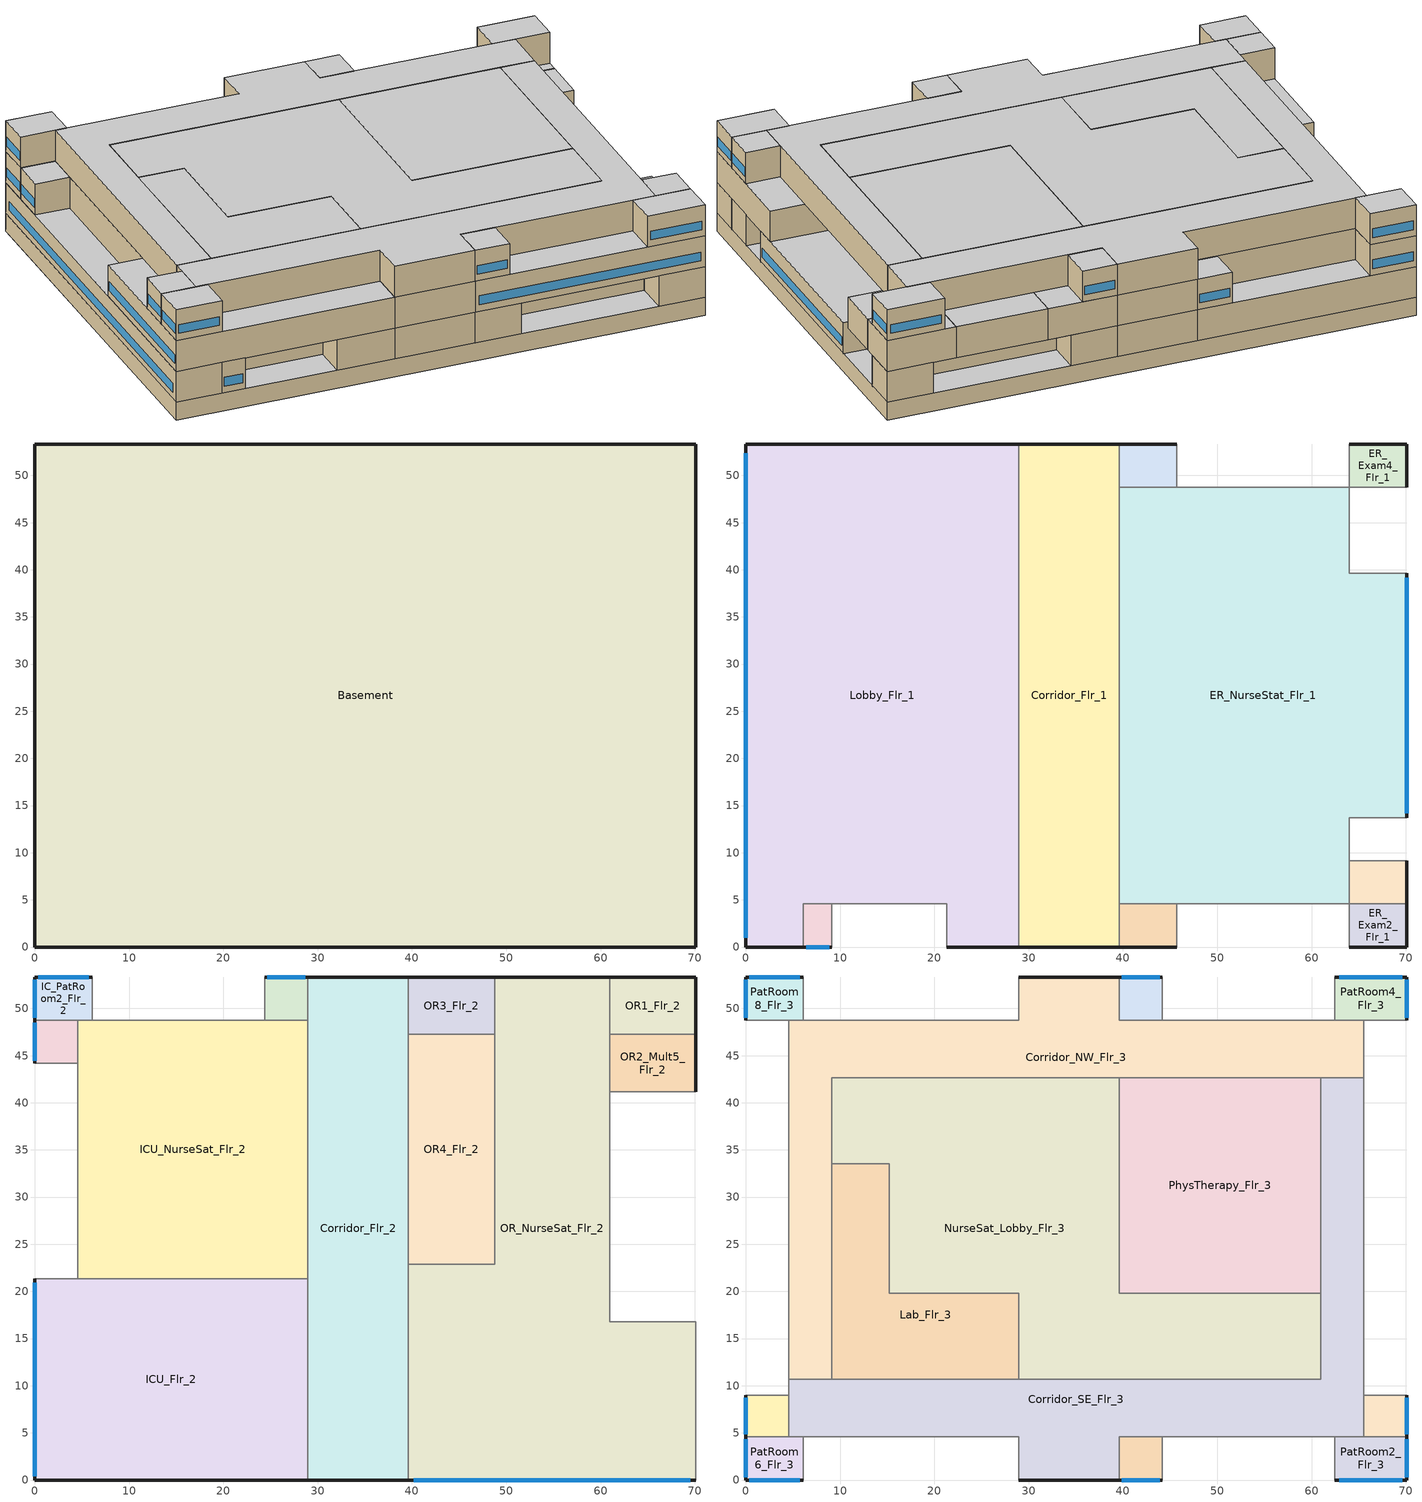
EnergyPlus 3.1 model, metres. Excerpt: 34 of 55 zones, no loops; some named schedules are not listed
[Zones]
Basement
 floor ground (ext-slab): 70.1,53.34 70.1,0 0,0 0,53.34 z-2.44
 wall ground (ext-slab): 70.1,53.34 0,53.34 0,0 70.1,0 70.1,53.34 z-2.44:0
 ceiling adiabatic (INT-FLOOR-UNDERSIDE): 0,0 70.1,0 70.1,53.34 0,53.34 z0
ER_Exam1_Mult4_Flr_1
 floor adiabatic (INT-FLOOR-TOPSIDE): 45.72,4.57 45.72,0 39.62,0 39.62,4.57 z0
 wall outside (ext-walls): 39.62,0 45.72,0 z0:4.27
 wall adiabatic (int-walls): 45.72,0 45.72,4.57 39.62,4.57 39.62,0 z0:4.27
 ceiling adiabatic (INT-FLOOR-UNDERSIDE): 39.62,4.57 39.62,0 45.72,0 45.72,4.57 z4.27
ER_Exam2_Flr_1
 floor adiabatic (INT-FLOOR-TOPSIDE): 70.1,4.57 70.1,0 64.01,0 64.01,4.57 z0
 wall outside (ext-walls): 64.01,0 70.1,0 70.1,4.57 z0:4.27
 wall adiabatic (int-walls): 70.1,4.57 64.01,4.57 64.01,0 z0:4.27
 ceiling adiabatic (INT-FLOOR-UNDERSIDE): 64.01,4.57 64.01,0 70.1,0 70.1,4.57 z4.27
ER_Exam3_Mult4_Flr_1
 floor adiabatic (INT-FLOOR-TOPSIDE): 70.1,9.14 70.1,4.57 64.01,4.57 64.01,9.14 z0
 wall outside (ext-walls): 70.1,4.57 70.1,9.14 z0:4.27
 wall adiabatic (int-walls): 70.1,9.14 64.01,9.14 64.01,4.57 70.1,4.57 z0:4.27
 ceiling adiabatic (INT-FLOOR-UNDERSIDE): 64.01,9.14 64.01,4.57 70.1,4.57 70.1,9.14 z4.27
ER_Exam4_Flr_1
 floor adiabatic (INT-FLOOR-TOPSIDE): 70.1,53.34 70.1,48.77 64.01,48.77 64.01,53.34 z0
 wall outside (ext-walls): 70.1,48.77 70.1,53.34 64.01,53.34 z0:4.27
 wall adiabatic (int-walls): 64.01,53.34 64.01,48.77 70.1,48.77 z0:4.27
 ceiling adiabatic (INT-FLOOR-UNDERSIDE): 64.01,53.34 64.01,48.77 70.1,48.77 70.1,53.34 z4.27
ER_Exam5_Mult4_Flr_1
 floor adiabatic (INT-FLOOR-TOPSIDE): 45.72,53.34 45.72,48.77 39.62,48.77 39.62,53.34 z0
 wall outside (ext-walls): 45.72,53.34 39.62,53.34 z0:4.27
 wall adiabatic (int-walls): 39.62,53.34 39.62,48.77 45.72,48.77 45.72,53.34 z0:4.27
 ceiling adiabatic (INT-FLOOR-UNDERSIDE): 39.62,53.34 39.62,48.77 45.72,48.77 45.72,53.34 z4.27
Office1_Mult4_Flr_1
 floor adiabatic (INT-FLOOR-TOPSIDE): 9.14,4.57 9.14,0 6.1,0 6.1,4.57 z0
 wall outside (ext-walls): 6.1,0 9.14,0 z0:4.27
 wall adiabatic (int-walls): 9.14,0 9.14,4.57 6.1,4.57 6.1,0 z0:4.27
 window (window_south): 6.41,0 8.84,0 z0.91:2.13
 ceiling adiabatic (INT-FLOOR-UNDERSIDE): 6.1,4.57 6.1,0 9.14,0 9.14,4.57 z4.27
Lobby_Flr_1
 floor adiabatic (INT-FLOOR-TOPSIDE): 0,0 0,53.34 28.96,53.34 28.96,0 21.34,0 21.34,4.57 6.1,4.57 6.1,0 z0
 wall outside (ext-walls): 28.96,53.34 0,53.34 0,0 6.1,0 / 21.34,0 28.96,0 z0:4.27
 wall adiabatic (int-walls): 6.1,0 6.1,4.57 21.34,4.57 21.34,0 z0:4.27
 wall to Corridor_Flr_1 (AIR-WALL): 28.96,15.24 28.96,53.34 z0:4.27
 wall to Corridor_Flr_1 (int-walls): 28.96,0 28.96,15.24 z0:4.27
 window (window_west): 0,52.34 0,1 z0.91:2.13
 ceiling adiabatic (INT-FLOOR-UNDERSIDE): 0,0 6.1,0 6.1,4.57 21.34,4.57 21.34,0 28.96,0 28.96,53.34 0,53.34 z4.27
Corridor_Flr_1
 floor adiabatic (INT-FLOOR-TOPSIDE): 39.62,53.34 39.62,0 28.96,0 28.96,53.34 z0
 wall outside (ext-walls): 39.62,53.34 28.96,53.34 / 28.96,0 39.62,0 z0:4.27
 wall adiabatic (int-walls): 39.62,0 39.62,53.34 z0:4.27
 ceiling adiabatic (INT-FLOOR-UNDERSIDE): 28.96,53.34 28.96,0 39.62,0 39.62,53.34 z4.27
ER_NurseStat_Flr_1
 floor adiabatic (INT-FLOOR-TOPSIDE): 39.62,4.57 39.62,48.77 64.01,48.77 64.01,39.62 70.1,39.62 70.1,13.72 64.01,13.72 64.01,4.57 z0
 wall outside (ext-walls): 70.1,13.72 70.1,39.62 z0:4.27
 wall adiabatic (int-walls): 70.1,39.62 64.01,39.62 64.01,48.77 39.62,48.77 39.62,4.57 64.01,4.57 64.01,13.72 70.1,13.72 z0:4.27
 window (window_east): 70.1,14.2 70.1,39.14 z0.91:2.13
 ceiling adiabatic (INT-FLOOR-UNDERSIDE): 39.62,4.57 64.01,4.57 64.01,13.72 70.1,13.72 70.1,39.62 64.01,39.62 64.01,48.77 39.62,48.77 z4.27
OR1_Flr_2
 floor adiabatic (INT-FLOOR-TOPSIDE): 70.1,53.34 70.1,47.24 60.96,47.24 60.96,53.34 z4.27
 wall outside (ext-walls): 70.1,47.24 70.1,53.34 60.96,53.34 z4.27:8.54
 wall adiabatic (int-walls): 60.96,53.34 60.96,47.24 70.1,47.24 z4.27:8.54
 ceiling adiabatic (INT-FLOOR-UNDERSIDE): 60.96,53.34 60.96,47.24 70.1,47.24 70.1,53.34 z8.54
OR2_Mult5_Flr_2
 floor adiabatic (INT-FLOOR-TOPSIDE): 70.1,47.24 70.1,41.15 60.96,41.15 60.96,47.24 z4.27
 wall outside (ext-walls): 70.1,41.15 70.1,47.24 z4.27:8.54
 wall adiabatic (int-walls): 70.1,47.24 60.96,47.24 60.96,41.15 70.1,41.15 z4.27:8.54
 ceiling adiabatic (INT-FLOOR-UNDERSIDE): 60.96,47.24 60.96,41.15 70.1,41.15 70.1,47.24 z8.54
OR3_Flr_2
 floor adiabatic (INT-FLOOR-TOPSIDE): 48.77,53.34 48.77,47.24 39.62,47.24 39.62,53.34 z4.27
 wall outside (ext-walls): 48.77,53.34 39.62,53.34 z4.27:8.54
 wall adiabatic (int-walls): 39.62,53.34 39.62,47.24 48.77,47.24 48.77,53.34 z4.27:8.54
 ceiling adiabatic (INT-FLOOR-UNDERSIDE): 39.62,53.34 39.62,47.24 48.77,47.24 48.77,53.34 z8.54
OR4_Flr_2
 floor adiabatic (INT-FLOOR-TOPSIDE): 48.77,47.24 48.77,22.86 39.62,22.86 39.62,47.24 z4.27
 wall adiabatic (int-walls): 48.77,47.24 39.62,47.24 39.62,22.86 48.77,22.86 48.77,47.24 z4.27:8.54
 ceiling adiabatic (INT-FLOOR-UNDERSIDE): 39.62,47.24 39.62,22.86 48.77,22.86 48.77,47.24 z8.54
IC_PatRoom1_Mult5_Flr_2
 floor adiabatic (INT-FLOOR-TOPSIDE): 28.96,53.34 28.96,48.77 24.38,48.77 24.38,53.34 z4.27
 wall outside (ext-walls): 28.96,53.34 24.38,53.34 z4.27:8.54
 wall adiabatic (int-walls): 24.38,53.34 24.38,48.77 28.96,48.77 28.96,53.34 z4.27:8.54
 window (window_north): 28.68,53.34 24.66,53.34 z5.18:6.4
 ceiling adiabatic (INT-FLOOR-UNDERSIDE): 24.38,53.34 24.38,48.77 28.96,48.77 28.96,53.34 z8.54
IC_PatRoom2_Flr_2
 floor adiabatic (INT-FLOOR-TOPSIDE): 6.1,53.34 6.1,48.77 0,48.77 0,53.34 z4.27
 wall outside (ext-walls): 6.1,53.34 0,53.34 0,48.77 z4.27:8.54
 wall adiabatic (int-walls): 0,48.77 6.1,48.77 6.1,53.34 z4.27:8.54
 window (window_north): 5.73,53.34 0.37,53.34 z5.18:6.4
 window (window_west): 0,53.07 0,49.04 z5.18:6.4
 ceiling adiabatic (INT-FLOOR-UNDERSIDE): 0,53.34 0,48.77 6.1,48.77 6.1,53.34 z8.54
IC_PatRoom3_Mult6_Flr_2
 floor adiabatic (INT-FLOOR-TOPSIDE): 4.57,48.77 4.57,44.2 0,44.2 0,48.77 z4.27
 wall outside (ext-walls): 0,48.77 0,44.2 z4.27:8.54
 wall adiabatic (int-walls): 0,44.2 4.57,44.2 4.57,48.77 0,48.77 z4.27:8.54
 window (window_west): 0,48.49 0,44.47 z5.18:6.4
 ceiling adiabatic (INT-FLOOR-UNDERSIDE): 0,48.77 0,44.2 4.57,44.2 4.57,48.77 z8.54
ICU_Flr_2
 floor adiabatic (INT-FLOOR-TOPSIDE): 28.96,21.34 28.96,0 0,0 0,21.34 z4.27
 wall outside (ext-walls): 0,21.34 0,0 28.96,0 z4.27:8.54
 wall adiabatic (int-walls): 28.96,0 28.96,21.34 0,21.34 z4.27:8.54
 window (window_west): 0,20.94 0,0.4 z5.18:6.4
 ceiling adiabatic (INT-FLOOR-UNDERSIDE): 0,21.34 0,0 28.96,0 28.96,21.34 z8.54
ICU_NurseSat_Flr_2
 floor adiabatic (INT-FLOOR-TOPSIDE): 4.57,21.34 4.57,48.77 28.96,48.77 28.96,21.34 z4.27
 wall adiabatic (int-walls): 28.96,48.77 4.57,48.77 4.57,21.34 28.96,21.34 28.96,48.77 z4.27:8.54
 ceiling adiabatic (INT-FLOOR-UNDERSIDE): 4.57,21.34 28.96,21.34 28.96,48.77 4.57,48.77 z8.54
Corridor_Flr_2
 floor adiabatic (INT-FLOOR-TOPSIDE): 39.62,53.34 39.62,0 28.96,0 28.96,53.34 z4.27
 wall outside (ext-walls): 39.62,53.34 28.96,53.34 / 28.96,0 39.62,0 z4.27:8.54
 wall adiabatic (int-walls): 39.62,0 39.62,53.34 / 28.96,53.34 28.96,0 z4.27:8.54
 ceiling adiabatic (INT-FLOOR-UNDERSIDE): 28.96,53.34 28.96,0 39.62,0 39.62,53.34 z8.54
OR_NurseSat_Flr_2
 floor adiabatic (INT-FLOOR-TOPSIDE): 39.62,0 39.62,22.86 48.77,22.86 48.77,53.34 60.96,53.34 60.96,16.76 70.1,16.76 70.1,0 z4.27
 wall outside (ext-walls): 60.96,53.34 48.77,53.34 / 39.62,0 70.1,0 z4.27:8.54
 wall adiabatic (int-walls): 48.77,53.34 48.77,22.86 39.62,22.86 39.62,0 / 70.1,0 70.1,16.76 60.96,16.76 60.96,53.34 z4.27:8.54
 window (window_south): 40.2,0 69.53,0 z5.18:6.4
 ceiling adiabatic (INT-FLOOR-UNDERSIDE): 39.62,0 70.1,0 70.1,16.76 60.96,16.76 60.96,53.34 48.77,53.34 48.77,22.86 39.62,22.86 z8.54
PatRoom1_Mult10_Flr_3
 floor adiabatic (INT-FLOOR-TOPSIDE): 44.2,4.57 44.2,0 39.62,0 39.62,4.57 z8.54
 wall outside (ext-walls): 39.62,0 44.2,0 z8.54:12.8
 wall adiabatic (int-walls): 44.2,0 44.2,4.57 39.62,4.57 39.62,0 z8.54:12.8
 window (window_south): 39.9,0 43.92,0 z9.45:10.67
 ceiling adiabatic (INT-FLOOR-UNDERSIDE): 39.62,4.57 39.62,0 44.2,0 44.2,4.57 z12.8
PatRoom2_Flr_3
 floor adiabatic (INT-FLOOR-TOPSIDE): 70.1,4.57 70.1,0 62.48,0 62.48,4.57 z8.54
 wall outside (ext-walls): 62.48,0 70.1,0 70.1,4.57 z8.54:12.8
 wall adiabatic (int-walls): 70.1,4.57 62.48,4.57 62.48,0 z8.54:12.8
 window (window_east): 70.1,0.27 70.1,4.3 z9.45:10.67
 window (window_south): 62.94,0 69.65,0 z9.45:10.67
 ceiling adiabatic (INT-FLOOR-UNDERSIDE): 62.48,4.57 62.48,0 70.1,0 70.1,4.57 z12.8
PatRoom3_Mult10_Flr_3
 floor adiabatic (INT-FLOOR-TOPSIDE): 70.1,8.99 70.1,4.57 65.53,4.57 65.53,8.99 z8.54
 wall outside (ext-walls): 70.1,4.57 70.1,8.99 z8.54:12.8
 wall adiabatic (int-walls): 70.1,8.99 65.53,8.99 65.53,4.57 70.1,4.57 z8.54:12.8
 window (window_east): 70.1,4.84 70.1,8.73 z9.45:10.67
 ceiling adiabatic (INT-FLOOR-UNDERSIDE): 65.53,8.99 65.53,4.57 70.1,4.57 70.1,8.99 z12.8
PatRoom4_Flr_3
 floor adiabatic (INT-FLOOR-TOPSIDE): 70.1,53.34 70.1,48.77 62.48,48.77 62.48,53.34 z8.54
 wall outside (ext-walls): 70.1,48.77 70.1,53.34 62.48,53.34 z8.54:12.8
 wall adiabatic (int-walls): 62.48,53.34 62.48,48.77 70.1,48.77 z8.54:12.8
 window (window_north): 69.65,53.34 62.94,53.34 z9.45:10.67
 window (window_east): 70.1,49.04 70.1,53.07 z9.45:10.67
 ceiling adiabatic (INT-FLOOR-UNDERSIDE): 62.48,53.34 62.48,48.77 70.1,48.77 70.1,53.34 z12.8
PatRoom5_Mult10_Flr_3
 floor adiabatic (INT-FLOOR-TOPSIDE): 44.2,53.34 44.2,48.77 39.62,48.77 39.62,53.34 z8.54
 wall outside (ext-walls): 44.2,53.34 39.62,53.34 z8.54:12.8
 wall adiabatic (int-walls): 39.62,53.34 39.62,48.77 44.2,48.77 44.2,53.34 z8.54:12.8
 window (window_north): 43.92,53.34 39.9,53.34 z9.45:10.67
 ceiling adiabatic (INT-FLOOR-UNDERSIDE): 39.62,53.34 39.62,48.77 44.2,48.77 44.2,53.34 z12.8
PhysTherapy_Flr_3
 floor adiabatic (INT-FLOOR-TOPSIDE): 60.96,42.67 60.96,19.81 39.62,19.81 39.62,42.67 z8.54
 wall to Corridor_NW_Flr_3 (int-walls): 60.96,42.67 39.62,42.67 z8.54:12.8
 wall to Corridor_SE_Flr_3 (int-walls): 60.96,19.81 60.96,42.67 z8.54:12.8
 wall to NurseSat_Lobby_Flr_3 (int-walls): 39.62,42.67 39.62,19.81 60.96,19.81 z8.54:12.8
 ceiling adiabatic (INT-FLOOR-UNDERSIDE): 39.62,42.67 39.62,19.81 60.96,19.81 60.96,42.67 z12.8
PatRoom6_Flr_3
 floor adiabatic (INT-FLOOR-TOPSIDE): 6.1,4.57 6.1,0 0,0 0,4.57 z8.54
 wall outside (ext-walls): 0,4.57 0,0 6.1,0 z8.54:12.8
 wall adiabatic (int-walls): 6.1,0 6.1,4.57 0,4.57 z8.54:12.8
 window (window_south): 0.37,0 5.73,0 z9.45:10.67
 window (window_west): 0,4.3 0,0.27 z9.45:10.67
 ceiling adiabatic (INT-FLOOR-UNDERSIDE): 0,4.57 0,0 6.1,0 6.1,4.57 z12.8
PatRoom7_Mult10_Flr_3
 floor adiabatic (INT-FLOOR-TOPSIDE): 4.57,8.99 4.57,4.57 0,4.57 0,8.99 z8.54
 wall outside (ext-walls): 0,8.99 0,4.57 z8.54:12.8
 wall adiabatic (int-walls): 0,4.57 4.57,4.57 4.57,8.99 0,8.99 z8.54:12.8
 window (window_east): 0,8.73 0,4.84 z9.45:10.67
 ceiling adiabatic (INT-FLOOR-UNDERSIDE): 0,8.99 0,4.57 4.57,4.57 4.57,8.99 z12.8
PatRoom8_Flr_3
 floor adiabatic (INT-FLOOR-TOPSIDE): 6.1,53.34 6.1,48.77 0,48.77 0,53.34 z8.54
 wall outside (ext-walls): 6.1,53.34 0,53.34 0,48.77 z8.54:12.8
 wall adiabatic (int-walls): 0,48.77 6.1,48.77 6.1,53.34 z8.54:12.8
 window (window_north): 5.73,53.34 0.37,53.34 z9.45:10.67
 window (window_west): 0,53.07 0,49.04 z9.45:10.67
 ceiling adiabatic (INT-FLOOR-UNDERSIDE): 0,53.34 0,48.77 6.1,48.77 6.1,53.34 z12.8
NurseSat_Lobby_Flr_3
 floor adiabatic (INT-FLOOR-TOPSIDE): 9.14,42.67 39.62,42.67 39.62,19.81 60.96,19.81 60.96,10.67 28.96,10.67 28.96,19.81 15.24,19.81 15.24,33.53 9.14,33.53 z8.54
 wall to Corridor_NW_Flr_3 (AIR-WALL): 39.62,42.67 9.14,42.67 9.14,33.53 z8.54:12.8
 wall to Corridor_SE_Flr_3 (AIR-WALL): 28.96,10.67 60.96,10.67 60.96,19.81 z8.54:12.8
 wall to Lab_Flr_3 (int-walls): 9.14,33.53 15.24,33.53 15.24,19.81 28.96,19.81 28.96,10.67 z8.54:12.8
 ceiling adiabatic (INT-FLOOR-UNDERSIDE): 9.14,42.67 9.14,33.53 15.24,33.53 15.24,19.81 28.96,19.81 28.96,10.67 60.96,10.67 60.96,19.81 39.62,19.81 39.62,42.67 z12.8
Lab_Flr_3
 floor adiabatic (INT-FLOOR-TOPSIDE): 9.14,33.53 15.24,33.53 15.24,19.81 28.96,19.81 28.96,10.67 9.14,10.67 z8.54
 wall to Corridor_SE_Flr_3 (int-walls): 9.14,10.67 28.96,10.67 z8.54:12.8
 wall to Corridor_NW_Flr_3 (int-walls): 9.14,33.58 9.14,10.67 z8.54:12.8
 ceiling adiabatic (INT-FLOOR-UNDERSIDE): 9.14,33.53 9.14,10.67 28.96,10.67 28.96,19.81 15.24,19.81 15.24,33.53 z12.8
Corridor_SE_Flr_3
 floor adiabatic (INT-FLOOR-TOPSIDE): 4.57,4.57 4.57,10.67 60.96,10.67 60.96,42.67 65.53,42.67 65.53,4.57 39.62,4.57 39.62,0 28.96,0 28.96,4.57 z8.54
 wall outside (ext-walls): 28.96,0 39.62,0 z8.54:12.8
 wall adiabatic (int-walls): 39.62,0 39.62,4.57 65.53,4.57 65.53,42.67 / 4.57,10.67 4.57,4.57 28.96,4.57 28.96,0 z8.54:12.8
 wall to Corridor_NW_Flr_3 (AIR-WALL): 65.53,42.67 60.96,42.67 / 9.14,10.67 4.57,10.67 z8.54:12.8
 ceiling adiabatic (INT-FLOOR-UNDERSIDE): 4.57,4.57 28.96,4.57 28.96,0 39.62,0 39.62,4.57 65.53,4.57 65.53,42.67 60.96,42.67 60.96,10.67 4.57,10.67 z12.8
Corridor_NW_Flr_3
 floor adiabatic (INT-FLOOR-TOPSIDE): 4.57,10.67 4.57,48.77 28.96,48.77 28.96,53.34 39.62,53.34 39.62,48.77 65.53,48.77 65.53,42.67 9.14,42.67 9.14,10.67 z8.54
 wall outside (ext-walls): 39.62,53.34 28.96,53.34 z8.54:12.8
 wall adiabatic (int-walls): 65.53,42.67 65.53,48.77 39.62,48.77 39.62,53.34 / 28.96,53.34 28.96,48.77 4.57,48.77 4.57,10.67 z8.54:12.8
 ceiling adiabatic (INT-FLOOR-UNDERSIDE): 4.57,10.67 9.14,10.67 9.14,42.67 65.53,42.67 65.53,48.77 39.62,48.77 39.62,53.34 28.96,53.34 28.96,48.77 4.57,48.77 z12.8
[Building]
Benchmark Hospital New V1.1_3.1: North Axis=0; Terrain=City; Loads Convergence Tolerance Value=0.04; Temperature Convergence Tolerance Value=0.2; Solar Distribution=FullInteriorAndExterior; Maximum Number of Warmup Days=25
[Site:Location]
USA CA-LOS ANGELES: Latitude {deg}=33.92; Longitude {deg}=-118.4; Time Zone {hr}=-8; Elevation {m}=32
[Site:GroundTemperature:BuildingSurface]
20.133, 20.114, 20.098, 20.195, 20.555, 20.958, 22.367, 22.7, 22.775, 21.957, 20.592, 20.216
[Site:WaterMainsTemperature]
Calculation Method=CORRELATION; Annual Average Outdoor Air Temperature {C}=16.64; Maximum Difference In Monthly Average Outdoor Air Temperatures {deltaC}=6.8
[SizingPeriod:DesignDay] Barometric Pressure {Pa}=100941; Rain {0-no,1-yes}=0; Snow on ground {0-no,1-yes}=0; Day of Month=21; Daylight Savings Time Indicator=0; Humidity Indicating Type=WetBulb
Name | Maximum Dry-Bulb Temperature {C} | Daily Temp Range {C} | Humidity Indicating Conditions at Maximum Dry-Bulb | Wind Speed {m/s} design conditions vs. traditional 6.71 m/s (15 mph) | Wind Direction {Degrees; N=0, S=180} | Clearness {0.0 to 1.1} | Month | Day Type | Wind Speed {m/s} design conditions vs. traditional 3.35 m/s (7mph)
LOS_ANGELES Ann Htg 99.6% Condns DB | 6.6 | 0 | 6.6 | 2.5 | 80 | 0 | 1 | WinterDesignDay
LOS_ANGELES Ann Clg .4% Condns DB=>MWB | 29 | 6 | 17.9 |  | 250 | 1 | 8 | SummerDesignDay | 4.2
LOS_ANGELES Ann Clg .4% Condns WB=>MDB | 25.5 | 6 | 21.1 |  | 250 | 1 | 8 | SummerDesignDay | 4.2
[WindowMaterial:Glazing] Optical Data Type=SpectralAverage; Thickness=0.003; Infrared Transmittance at Normal Incidence=0; Front Side Infrared Hemispherical Emissivity=0.9; Back Side Infrared Hemispherical Emissivity=0.9; Conductivity=0.0199; Dirt Correction Factor for Solar and Visible Transmittance=1; Solar Diffusing=No
Name | Solar Transmittance at Normal Incidence | Front Side Solar Reflectance at Normal Incidence | Back Side Solar Reflectance at Normal Incidence | Visible Transmittance at Normal Incidence | Front Side Visible Reflectance at Normal Incidence | Back Side Visible Reflectance at Normal Incidence
Theoretical Glass [66] | 0.3832 | 0.5668 | 0.5668 | 0.495 | 0.455 | 0.455
Theoretical Glass [67] | 0.4826 | 0.4674 | 0.4674 | 0.6216 | 0.3284 | 0.3284
[Material] Thermal Absorptance=0.9
Name | Roughness | Thickness | Conductivity | Density | Specific Heat | Solar Absorptance | Visible Absorptance | Thickness {m} | Conductivity {W/m-K} | Density {kg/m3} | Specific Heat {J/kg-K}
GP01 1/2 GYPSUM | Smooth | 0.0127 | 0.16 | 800 | 1090 | 0.7 | 0.5
1IN Stucco | Smooth | 0.0253 | 0.6918 | 1858 | 837 | 0.92 | 0.92
8IN Concrete HW | MediumRough | 0.2033 | 1.7296 | 2243 | 837 | 0.65 | 0.65
Wall Insulation [5] | MediumRough | 0.0453 | 0.0432 | 91 | 837 | 0.5 | 0.5
1/2IN Gypsum | Smooth | 0.0127 | 0.16 | 784.9 | 830 | 0.92 | 0.92
MAT-CC05 4 HW CONCRETE | Rough | 0.1016 | 1.311 | 2240 | 836.8 | 0.7 | 0.7
Std Wood 6inch | MediumSmooth |  |  |  |  | 0.7 | 0.7 | 0.15 | 0.12 | 540 | 1210
Std MAT-CC05 4  MW CONCRETE | Rough |  |  |  |  | 0.7 | 0.2 | 0.1 | 0.858 | 1968 | 836.8
[Material:NoMass] Thermal Absorptance=0.9; Solar Absorptance=0.7
Name | Roughness | Thermal Resistance {m2-K/W} | Visible Absorptance
Std CP02 CARPET PAD | VeryRough | 0.21648 | 0.8
MAT-AIR-WALL | Rough | 0.207949
[Construction]
InteriorFurnishings: Std Wood 6inch
INT-FLOOR-TOPSIDE: Std MAT-CC05 4  MW CONCRETE, Std CP02 CARPET PAD
INT-FLOOR-UNDERSIDE: Std CP02 CARPET PAD, Std MAT-CC05 4  MW CONCRETE
INT-FLOOR-SLAB: Std MAT-CC05 4  MW CONCRETE
DropCeiling: Std AC02
Sloped_Metal_Roof: Std Steel_Brown_Regular, Std PW05
Gable_Wall: Std PW05
AIR-WALL: MAT-AIR-WALL
Std Swinging Door_con: Std Opaque Door panel_con
Std Swinging Door_semi: Std Opaque Door panel_semi
Std Overhead Door: Std Overhead Door Panel
window_south; window_east; window_west: Theoretical Glass [66]
window_north: Theoretical Glass [67]
window_SkylightConst: Theoretical Glass [63]
roofs: Roof Membrane, Roof Insulation, Metal Decking
int-walls: GP01 1/2 GYPSUM, GP01 1/2 GYPSUM
ext-walls: 1IN Stucco, 8IN Concrete HW, Wall Insulation [5], 1/2IN Gypsum
ext-slab: MAT-CC05 4 HW CONCRETE
exposed-floor: Floor Insulation [2], MAT-CC05 8 HW CONCRETE, CP02 CARPET PAD
attic-floor: 1/2IN Gypsum Top, AtticFloor Insulation, 1/2IN Gypsum Bottom
[ComponentCost:LineItem] Line Item Type=Construction
Name | Item | Cost per Area {$/m2} | Cost per Area
Interior Furnishings | InteriorFurnishings | 1
Interior Floor | INT-FLOOR-UNDERSIDE | 15
Interior Floor Slab | INT-FLOOR-SLAB | 35
Drop Ceiling | DropCeiling | 10
Sloped Metal Roof | Sloped_Metal_Roof | 1
Gable Wall | Gable_Wall | 1
Air Wall | AIR-WALL | 1
Swinging Door Conditioned | Std Swinging Door_con | 1
Swinging Door Semi-conditioned | Std Swinging Door_semi | 1
Overhead Door | Std Overhead Door | 1
south:window_south | window_south |  | 215.97
east:window_east | window_east |  | 215.97
north:window_north | window_north |  | 209.729
west:window_west | window_west |  | 215.97
SkylightConst:window_SkylightConst | window_SkylightConst |  | 205.748
roofs:roofs | roofs |  | 34.3904
int-walls:int-walls | int-walls |  | 1
ext-walls:ext-walls | ext-walls |  | 42.9231
ext-slab:ext-slab | ext-slab |  | 24.86
exposed-floor:exposed-floor | exposed-floor |  | 34.6727
attic-floor:attic-floor | attic-floor |  | 15.0182
[Zone] Type=1; Part of Total Floor Area=Yes
Name | Multiplier | Ceiling Height | Volume
Basement | 1 | 2.439 | 9120.27
ER_Exam1_Mult4_Flr_1; ER_Exam3_Mult4_Flr_1; ER_Exam5_Mult4_Flr_1 | 4 | 4.2683 | 118.96
ER_Exam2_Flr_1; ER_Exam4_Flr_1; IC_PatRoom2_Flr_2; PatRoom6_Flr_3; PatRoom8_Flr_3 | 1 | 4.2683 | 118.96
Office1_Mult4_Flr_1 | 4 | 4.2683 | 59.5
Lobby_Flr_1 | 1 | 4.2683 | 6294.92
Corridor_Flr_1; Corridor_Flr_2 | 1 | 4.2683 | 2428.79
ER_NurseStat_Flr_1 | 1 | 4.2683 | 5273.95
OR1_Flr_2; OR3_Flr_2 | 1 | 4.2683 | 237.91
OR2_Mult5_Flr_2 | 5 | 4.2683 | 237.91
OR4_Flr_2 | 1 | 4.2683 | 951.7
IC_PatRoom1_Mult5_Flr_2 | 5 | 4.2683 | 89.21
IC_PatRoom3_Mult6_Flr_2 | 6 | 4.2683 | 89.21
ICU_Flr_2 | 1 | 4.2683 | 2637.63
ICU_NurseSat_Flr_2 | 1 | 4.2683 | 2854.51
OR_NurseSat_Flr_2 | 1 | 4.2683 | 4322.24
PatRoom1_Mult10_Flr_3; PatRoom5_Mult10_Flr_3 | 10 | 4.2683 | 89.21
PatRoom2_Flr_3; PatRoom4_Flr_3 | 1 | 4.2683 | 148.71
PatRoom3_Mult10_Flr_3; PatRoom7_Mult10_Flr_3 | 10 | 4.2683 | 86.26
PhysTherapy_Flr_3 | 1 | 4.2683 | 2081.82
NurseSat_Lobby_Flr_3 | 1 | 4.2683 | 3866.25
Lab_Flr_3 | 1 | 4.2683 | 1129.43
Corridor_SE_Flr_3; Corridor_NW_Flr_3 | 1 | 4.2683 | 2418.88
[InternalMass] Construction=InteriorFurnishings
Name | Zone | Surface Area
Basement_InternalMass_1 | Basement | 7478.69
ER_Exam1_Mult4_Flr_1_InternalMass_1 | ER_Exam1_Mult4_Flr_1 | 55.7418
ER_Exam2_Flr_1_InternalMass_1 | ER_Exam2_Flr_1 | 55.7418
ER_Exam3_Mult4_Flr_1_InternalMass_1 | ER_Exam3_Mult4_Flr_1 | 55.7418
ER_Exam4_Flr_1_InternalMass_1 | ER_Exam4_Flr_1 | 55.7418
ER_Exam5_Mult4_Flr_1_InternalMass_1 | ER_Exam5_Mult4_Flr_1 | 55.7418
Office1_Mult4_Flr_1_InternalMass_1 | Office1_Mult4_Flr_1 | 27.8709
Lobby_Flr_1_InternalMass_1 | Lobby_Flr_1 | 2949.62
Corridor_Flr_1_InternalMass_1 | Corridor_Flr_1 | 1138.06
ER_NurseStat_Flr_1_InternalMass_1 | ER_NurseStat_Flr_1 | 2471.22
OR1_Flr_2_InternalMass_1 | OR1_Flr_2 | 111.4836
OR2_Mult5_Flr_2_InternalMass_1 | OR2_Mult5_Flr_2 | 111.4836
OR3_Flr_2_InternalMass_1 | OR3_Flr_2 | 111.4836
OR4_Flr_2_InternalMass_1 | OR4_Flr_2 | 445.9346
IC_PatRoom1_Mult5_Flr_2_InternalMass_1 | IC_PatRoom1_Mult5_Flr_2 | 41.8064
IC_PatRoom2_Flr_2_InternalMass_1 | IC_PatRoom2_Flr_2 | 55.7418
IC_PatRoom3_Mult6_Flr_2_InternalMass_1 | IC_PatRoom3_Mult6_Flr_2 | 41.8064
ICU_Flr_2_InternalMass_1 | ICU_Flr_2 | 1235.93
ICU_NurseSat_Flr_2_InternalMass_1 | ICU_NurseSat_Flr_2 | 1337.54
Corridor_Flr_2_InternalMass_1 | Corridor_Flr_2 | 1138.06
OR_NurseSat_Flr_2_InternalMass_1 | OR_NurseSat_Flr_2 | 2025.29
PatRoom1_Mult10_Flr_3_InternalMass_1 | PatRoom1_Mult10_Flr_3 | 41.8064
PatRoom2_Flr_3_InternalMass_1 | PatRoom2_Flr_3 | 69.6773
PatRoom3_Mult10_Flr_3_InternalMass_1 | PatRoom3_Mult10_Flr_3 | 40.4165
PatRoom4_Flr_3_InternalMass_1 | PatRoom4_Flr_3 | 69.6773
PatRoom5_Mult10_Flr_3_InternalMass_1 | PatRoom5_Mult10_Flr_3 | 41.8064
PhysTherapy_Flr_3_InternalMass_1 | PhysTherapy_Flr_3 | 975.4819
PatRoom6_Flr_3_InternalMass_1 | PatRoom6_Flr_3 | 55.7418
PatRoom7_Mult10_Flr_3_InternalMass_1 | PatRoom7_Mult10_Flr_3 | 40.4165
PatRoom8_Flr_3_InternalMass_1 | PatRoom8_Flr_3 | 55.7418
NurseSat_Lobby_Flr_3_InternalMass_1 | NurseSat_Lobby_Flr_3 | 1811.61
Lab_Flr_3_InternalMass_1 | Lab_Flr_3 | 529.5473
Corridor_SE_Flr_3_InternalMass_1 | Corridor_SE_Flr_3 | 1133.42
Corridor_NW_Flr_3_InternalMass_1 | Corridor_NW_Flr_3 | 1133.42
[People] Number of People Calculation Method=People; Fraction Radiant=0.3; User Specified Sensible Fraction=AUTOCALCULATE; Activity Level Schedule=ACTIVITY_SCH; Enable ASHRAE 55 Comfort Warnings=No; MRT Calculation=ZoneAveraged; Work Efficiency Schedule=WORK_EFF_SCH; Clothing Schedule=CLOTHING_SCH; Air Velocity Schedule=AIR_VELO_SCH; Thermal Comfort Report=FANGER
Name | Zone | Schedule | Number of People
Basement People | Basement | BLDG_OCC_SCH | 100.5884
ER_Exam1_Mult4_Flr_1 People | ER_Exam1_Mult4_Flr_1 | BLDG_OCC_EXTD_SCH | 2.0011
ER_Exam2_Flr_1 People | ER_Exam2_Flr_1 | BLDG_OCC_EXTD_SCH | 2.0011
ER_Exam3_Mult4_Flr_1 People | ER_Exam3_Mult4_Flr_1 | BLDG_OCC_EXTD_SCH | 2.0011
ER_Exam4_Flr_1 People | ER_Exam4_Flr_1 | BLDG_OCC_EXTD_SCH | 2.0011
ER_Exam5_Mult4_Flr_1 People | ER_Exam5_Mult4_Flr_1 | BLDG_OCC_EXTD_SCH | 2.0011
Office1_Mult4_Flr_1 People | Office1_Mult4_Flr_1 | BLDG_OCC_SCH | 0.9992
Lobby_Flr_1 People | Lobby_Flr_1 | BLDG_OCC_SCH | 79.3448
Corridor_Flr_1 People | Corridor_Flr_1 | BLDG_OCC_EXTD_SCH | 6.1455
ER_NurseStat_Flr_1 People | ER_NurseStat_Flr_1 | BLDG_OCC_EXTD_SCH | 26.5656
OR1_Flr_2 People | OR1_Flr_2 | BLDG_OCC_SCH | 2.9989
OR2_Mult5_Flr_2 People | OR2_Mult5_Flr_2 | BLDG_OCC_SCH | 2.9989
OR3_Flr_2 People | OR3_Flr_2 | BLDG_OCC_SCH | 2.9989
OR4_Flr_2 People | OR4_Flr_2 | BLDG_OCC_SCH | 11.9956
IC_PatRoom1_Mult5_Flr_2 People | IC_PatRoom1_Mult5_Flr_2 | BLDG_OCC_EXTD_SCH | 2.0004
IC_PatRoom2_Flr_2 People | IC_PatRoom2_Flr_2 | BLDG_OCC_EXTD_SCH | 2.0011
IC_PatRoom3_Mult6_Flr_2 People | IC_PatRoom3_Mult6_Flr_2 | BLDG_OCC_EXTD_SCH | 2.0004
ICU_Flr_2 People | ICU_Flr_2 | BLDG_OCC_EXTD_SCH | 13.2862
ICU_NurseSat_Flr_2 People | ICU_NurseSat_Flr_2 | BLDG_OCC_EXTD_SCH | 35.9797
Corridor_Flr_2 People | Corridor_Flr_2 | BLDG_OCC_EXTD_SCH | 6.1455
OR_NurseSat_Flr_2 People | OR_NurseSat_Flr_2 | BLDG_OCC_EXTD_SCH | 54.4802
PatRoom1_Mult10_Flr_3 People | PatRoom1_Mult10_Flr_3 | BLDG_OCC_EXTD_SCH | 1.5008
PatRoom2_Flr_3 People | PatRoom2_Flr_3 | BLDG_OCC_EXTD_SCH | 1.5015
PatRoom3_Mult10_Flr_3 People | PatRoom3_Mult10_Flr_3 | BLDG_OCC_EXTD_SCH | 1.4995
PatRoom4_Flr_3 People | PatRoom4_Flr_3 | BLDG_OCC_EXTD_SCH | 1.5015
PatRoom5_Mult10_Flr_3 People | PatRoom5_Mult10_Flr_3 | BLDG_OCC_EXTD_SCH | 1.5008
PhysTherapy_Flr_3 People | PhysTherapy_Flr_3 | BLDG_OCC_SCH | 105.0106
PatRoom6_Flr_3 People | PatRoom6_Flr_3 | BLDG_OCC_EXTD_SCH | 1.4995
PatRoom7_Mult10_Flr_3 People | PatRoom7_Mult10_Flr_3 | BLDG_OCC_EXTD_SCH | 1.4995
PatRoom8_Flr_3 People | PatRoom8_Flr_3 | BLDG_OCC_EXTD_SCH | 1.4995
NurseSat_Lobby_Flr_3 People | NurseSat_Lobby_Flr_3 | BLDG_OCC_EXTD_SCH | 48.7323
Lab_Flr_3 People | Lab_Flr_3 | BLDG_OCC_SCH | 71.2506
Corridor_SE_Flr_3 People | Corridor_SE_Flr_3 | BLDG_OCC_EXTD_SCH | 6.1205
Corridor_NW_Flr_3 People | Corridor_NW_Flr_3 | BLDG_OCC_EXTD_SCH | 6.1205
[Lights] Design Level Calculation Method=LightingLevel; Return Air Fraction=0; Fraction Radiant=0.7; Fraction Visible=0.2; Fraction Replaceable=1; Return Air Fraction is Calculated from Plenum Temperature=No
Name | Zone | Schedule | Design Level {W}
Basement_Lights | Basement | BLDG_LIGHT_SCH | 40235.4
ER_Exam1_Mult4_Flr_1_Lights | ER_Exam1_Mult4_Flr_1 | BLDG_LIGHT_EXTD_SCH | 809.65
ER_Exam2_Flr_1_Lights | ER_Exam2_Flr_1 | BLDG_LIGHT_EXTD_SCH | 809.65
ER_Exam3_Mult4_Flr_1_Lights | ER_Exam3_Mult4_Flr_1 | BLDG_LIGHT_EXTD_SCH | 809.65
ER_Exam4_Flr_1_Lights | ER_Exam4_Flr_1 | BLDG_LIGHT_EXTD_SCH | 809.65
ER_Exam5_Mult4_Flr_1_Lights | ER_Exam5_Mult4_Flr_1 | BLDG_LIGHT_EXTD_SCH | 809.65
Office1_Mult4_Flr_1_Lights | Office1_Mult4_Flr_1 | BLDG_LIGHT_SCH | 164.9958
Lobby_Flr_1_Lights | Lobby_Flr_1 | BLDG_LIGHT_SCH | 20632.6
Corridor_Flr_1_Lights | Corridor_Flr_1 | BLDG_LIGHT_EXTD_SCH | 6122.77
ER_NurseStat_Flr_1_Lights | ER_NurseStat_Flr_1 | BLDG_LIGHT_EXTD_SCH | 13295.2
OR1_Flr_2_Lights | OR1_Flr_2 | BLDG_LIGHT_SCH | 1319.41
OR2_Mult5_Flr_2_Lights | OR2_Mult5_Flr_2 | BLDG_LIGHT_SCH | 1319.41
OR3_Flr_2_Lights | OR3_Flr_2 | BLDG_LIGHT_SCH | 1319.41
OR4_Flr_2_Lights | OR4_Flr_2 | BLDG_LIGHT_SCH | 5277.64
IC_PatRoom1_Mult5_Flr_2_Lights | IC_PatRoom1_Mult5_Flr_2 | BLDG_LIGHT_EXTD_SCH | 179.9764
IC_PatRoom2_Flr_2_Lights | IC_PatRoom2_Flr_2 | BLDG_LIGHT_EXTD_SCH | 239.9686
IC_PatRoom3_Mult6_Flr_2_Lights | IC_PatRoom3_Mult6_Flr_2 | BLDG_LIGHT_EXTD_SCH | 179.9764
ICU_Flr_2_Lights | ICU_Flr_2 | BLDG_LIGHT_EXTD_SCH | 5320.67
ICU_NurseSat_Flr_2_Lights | ICU_NurseSat_Flr_2 | BLDG_LIGHT_EXTD_SCH | 7195.94
Corridor_Flr_2_Lights | Corridor_Flr_2 | BLDG_LIGHT_EXTD_SCH | 6122.77
OR_NurseSat_Flr_2_Lights | OR_NurseSat_Flr_2 | BLDG_LIGHT_EXTD_SCH | 10896
PatRoom1_Mult10_Flr_3_Lights | PatRoom1_Mult10_Flr_3 | BLDG_LIGHT_EXTD_SCH | 157.401
PatRoom2_Flr_3_Lights | PatRoom2_Flr_3 | BLDG_LIGHT_EXTD_SCH | 262.335
PatRoom3_Mult10_Flr_3_Lights | PatRoom3_Mult10_Flr_3 | BLDG_LIGHT_EXTD_SCH | 152.168
PatRoom4_Flr_3_Lights | PatRoom4_Flr_3 | BLDG_LIGHT_EXTD_SCH | 262.335
PatRoom5_Mult10_Flr_3_Lights | PatRoom5_Mult10_Flr_3 | BLDG_LIGHT_EXTD_SCH | 157.401
PhysTherapy_Flr_3_Lights | PhysTherapy_Flr_3 | BLDG_LIGHT_SCH | 4721.33
PatRoom6_Flr_3_Lights | PatRoom6_Flr_3 | BLDG_LIGHT_EXTD_SCH | 209.868
PatRoom7_Mult10_Flr_3_Lights | PatRoom7_Mult10_Flr_3 | BLDG_LIGHT_EXTD_SCH | 152.168
PatRoom8_Flr_3_Lights | PatRoom8_Flr_3 | BLDG_LIGHT_EXTD_SCH | 209.868
NurseSat_Lobby_Flr_3_Lights | NurseSat_Lobby_Flr_3 | BLDG_LIGHT_EXTD_SCH | 9746.46
Lab_Flr_3_Lights | Lab_Flr_3 | BLDG_LIGHT_SCH | 3987.49
Corridor_SE_Flr_3_Lights | Corridor_SE_Flr_3 | BLDG_LIGHT_EXTD_SCH | 6097.78
Corridor_NW_Flr_3_Lights | Corridor_NW_Flr_3 | BLDG_LIGHT_EXTD_SCH | 6097.78
[ElectricEquipment] Design Level Calculation Method=EquipmentLevel; Fraction Latent=0; Fraction Radiant=0.5; Fraction Lost=0
Name | Zone | Schedule | Design Level {W}
Basement_MiscPlug_Equip | Basement | BLDG_EQUIP_SCH | 30176.5
ER_Exam1_Mult4_Flr_1_MiscPlug_Equip | ER_Exam1_Mult4_Flr_1 | BLDG_EQUIP_EXTD_SCH | 899.673
ER_Exam2_Flr_1_MiscPlug_Equip | ER_Exam2_Flr_1 | BLDG_EQUIP_EXTD_SCH | 899.673
ER_Exam3_Mult4_Flr_1_MiscPlug_Equip | ER_Exam3_Mult4_Flr_1 | BLDG_EQUIP_EXTD_SCH | 899.673
ER_Exam4_Flr_1_MiscPlug_Equip | ER_Exam4_Flr_1 | BLDG_EQUIP_EXTD_SCH | 899.673
ER_Exam5_Mult4_Flr_1_MiscPlug_Equip | ER_Exam5_Mult4_Flr_1 | BLDG_EQUIP_EXTD_SCH | 899.673
Office1_Mult4_Flr_1_MiscPlug_Equip | Office1_Mult4_Flr_1 | BLDG_EQUIP_SCH | 112.4591
Lobby_Flr_1_MiscPlug_Equip | Lobby_Flr_1 | BLDG_EQUIP_SCH | 1592.8
ER_NurseStat_Flr_1_MiscPlug_Equip | ER_NurseStat_Flr_1 | BLDG_EQUIP_EXTD_SCH | 9971.38
OR1_Flr_2_MiscPlug_Equip | OR1_Flr_2 | BLDG_EQUIP_SCH | 2998.91
OR2_Mult5_Flr_2_MiscPlug_Equip | OR2_Mult5_Flr_2 | BLDG_EQUIP_SCH | 2998.91
OR3_Flr_2_MiscPlug_Equip | OR3_Flr_2 | BLDG_EQUIP_SCH | 2998.91
OR4_Flr_2_MiscPlug_Equip | OR4_Flr_2 | BLDG_EQUIP_SCH | 11995.6
IC_PatRoom1_Mult5_Flr_2_MiscPlug_Equip | IC_PatRoom1_Mult5_Flr_2 | BLDG_EQUIP_EXTD_SCH | 224.9183
IC_PatRoom2_Flr_2_MiscPlug_Equip | IC_PatRoom2_Flr_2 | BLDG_EQUIP_EXTD_SCH | 299.891
IC_PatRoom3_Mult6_Flr_2_MiscPlug_Equip | IC_PatRoom3_Mult6_Flr_2 | BLDG_EQUIP_EXTD_SCH | 224.9183
ICU_Flr_2_MiscPlug_Equip | ICU_Flr_2 | BLDG_EQUIP_EXTD_SCH | 6649.3
ICU_NurseSat_Flr_2_MiscPlug_Equip | ICU_NurseSat_Flr_2 | BLDG_EQUIP_EXTD_SCH | 7195.94
OR_NurseSat_Flr_2_MiscPlug_Equip | OR_NurseSat_Flr_2 | BLDG_EQUIP_EXTD_SCH | 8172.03
PatRoom1_Mult10_Flr_3_MiscPlug_Equip | PatRoom1_Mult10_Flr_3 | BLDG_EQUIP_EXTD_SCH | 224.9183
PatRoom2_Flr_3_MiscPlug_Equip | PatRoom2_Flr_3 | BLDG_EQUIP_EXTD_SCH | 374.8638
PatRoom3_Mult10_Flr_3_MiscPlug_Equip | PatRoom3_Mult10_Flr_3 | BLDG_EQUIP_EXTD_SCH | 217.4407
PatRoom4_Flr_3_MiscPlug_Equip | PatRoom4_Flr_3 | BLDG_EQUIP_EXTD_SCH | 374.8638
PatRoom5_Mult10_Flr_3_MiscPlug_Equip | PatRoom5_Mult10_Flr_3 | BLDG_EQUIP_EXTD_SCH | 224.9183
PhysTherapy_Flr_3_MiscPlug_Equip | PhysTherapy_Flr_3 | BLDG_EQUIP_SCH | 7877.02
PatRoom6_Flr_3_MiscPlug_Equip | PatRoom6_Flr_3 | BLDG_EQUIP_EXTD_SCH | 299.891
PatRoom7_Mult10_Flr_3_MiscPlug_Equip | PatRoom7_Mult10_Flr_3 | BLDG_EQUIP_EXTD_SCH | 217.4407
PatRoom8_Flr_3_MiscPlug_Equip | PatRoom8_Flr_3 | BLDG_EQUIP_EXTD_SCH | 299.891
NurseSat_Lobby_Flr_3_MiscPlug_Equip | NurseSat_Lobby_Flr_3 | BLDG_EQUIP_EXTD_SCH | 7309.84
Lab_Flr_3_MiscPlug_Equip | Lab_Flr_3 | BLDG_EQUIP_SCH | 8546.89
[ZoneInfiltration:DesignFlowRate] Schedule=INFIL_QUARTER_ON_SCH; Design Volume Flow Rate Calculation Method=Flow/Zone; Constant Term Coefficient=1; Temperature Term Coefficient=0; Velocity Term Coefficient=0; Velocity Squared Term Coefficient=0
Name | Zone | Design Flow Rate {m3/s}
ER_Exam1_Mult4_Flr_1_Infiltration | ER_Exam1_Mult4_Flr_1 | 0.0079
ER_Exam2_Flr_1_Infiltration | ER_Exam2_Flr_1 | 0.0139
ER_Exam3_Mult4_Flr_1_Infiltration | ER_Exam3_Mult4_Flr_1 | 0.0059
ER_Exam4_Flr_1_Infiltration | ER_Exam4_Flr_1 | 0.0139
ER_Exam5_Mult4_Flr_1_Infiltration | ER_Exam5_Mult4_Flr_1 | 0.0079
Office1_Mult4_Flr_1_Infiltration | Office1_Mult4_Flr_1 | 0.004
Lobby_Flr_1_Infiltration | Lobby_Flr_1 | 0.1224
Corridor_Flr_1_Infiltration | Corridor_Flr_1 | 0.027
ER_NurseStat_Flr_1_Infiltration | ER_NurseStat_Flr_1 | 0.0293
OR1_Flr_2_Infiltration | OR1_Flr_2 | 0.0198
OR2_Mult5_Flr_2_Infiltration | OR2_Mult5_Flr_2 | 0.0079
OR3_Flr_2_Infiltration | OR3_Flr_2 | 0.0119
IC_PatRoom1_Mult5_Flr_2_Infiltration | IC_PatRoom1_Mult5_Flr_2 | 0.0059
IC_PatRoom2_Flr_2_Infiltration | IC_PatRoom2_Flr_2 | 0.0139
IC_PatRoom3_Mult6_Flr_2_Infiltration | IC_PatRoom3_Mult6_Flr_2 | 0.0059
ICU_Flr_2_Infiltration | ICU_Flr_2 | 0.0659
Corridor_Flr_2_Infiltration | Corridor_Flr_2 | 0.027
OR_NurseSat_Flr_2_Infiltration | OR_NurseSat_Flr_2 | 0.06
PatRoom1_Mult10_Flr_3_Infiltration | PatRoom1_Mult10_Flr_3 | 0.0059
PatRoom2_Flr_3_Infiltration | PatRoom2_Flr_3 | 0.0157
PatRoom3_Mult10_Flr_3_Infiltration | PatRoom3_Mult10_Flr_3 | 0.0058
PatRoom4_Flr_3_Infiltration | PatRoom4_Flr_3 | 0.0157
PatRoom5_Mult10_Flr_3_Infiltration | PatRoom5_Mult10_Flr_3 | 0.0059
PatRoom6_Flr_3_Infiltration | PatRoom6_Flr_3 | 0.0139
PatRoom7_Mult10_Flr_3_Infiltration | PatRoom7_Mult10_Flr_3 | 0.0058
PatRoom8_Flr_3_Infiltration | PatRoom8_Flr_3 | 0.0139
Corridor_SE_Flr_3_Infiltration | Corridor_SE_Flr_3 | 0.0134
Corridor_NW_Flr_3_Infiltration | Corridor_NW_Flr_3 | 0.0134
[AvailabilityManager:NightCycle] Availability Schedule=ALWAYS_ON; Fan Schedule=HVACOperationSchd; Control Type {CycleOnAny | CycleOnControlZone | CycleOnAnyZoneFansOnly}=CycleOnAny; Thermostat Tolerance {delta C}=1; Cycling Run Time {s}=1800
VAV_1 Availability Manager; CAV_ER Availability Manager; CAV_OR Availability Manager; CAV_ICU Availability Manager; CAV_PATRMS Availability Manager; VAV_2 Availability Manager
[UtilityCost:Tariff] Group=Comm Elect
Name | Output Meter | Conversion Factor Choice | Time of Use Period Schedule | Season Schedule | Demand Window Length | Monthly Charge or Variable
SCE_TOU-8_GeneralServiceLarge | Electricity:Facility | kWh | SCETOUSched | SCESeasonsSchedule | HalfHour | 246.33
SCE_GS-2_GeneralService | Electricity:Facility | kWh | SCETOUSched | SCESeasonsSchedule | HalfHour | 74.03
SCE_GS-1_GeneralService | Electricity:Facility | kWh |  | SCESeasonsSchedule | HalfHour | 15.25
CA_EIAMonthlyRateGas | Gas:Facility | MCF |  |  |  | 0
[UtilityCost:Charge:Simple]
Name | Charge Variable | Tariff | Source Variable | Season | Category Variable | Cost per Unit Value or Variable
 | SummerDeliveryOnPeakEnergyCharge | SCE_TOU-8_GeneralServiceLarge | PeakEnergy | Summer | EnergyCharges | 0.01676
 | SummerDeliveryOffPeakEnergyCharge | SCE_TOU-8_GeneralServiceLarge | OffPeakEnergy | Summer | EnergyCharges | 0.01676
 | SummerDeliveryMidPeakEnergyCharge | SCE_TOU-8_GeneralServiceLarge | MidPeakEnergy | Summer | EnergyCharges | 0.01676
 | WinterDeliveryOffPeakEnergyCharge | SCE_TOU-8_GeneralServiceLarge | OffPeakEnergy | Winter | EnergyCharges | 0.01676
 | WinterDeliveryMidPeakEnergyCharge | SCE_TOU-8_GeneralServiceLarge | MidPeakEnergy | Winter | EnergyCharges | 0.01676
 | FacilitiesDemandCharge | SCE_TOU-8_GeneralServiceLarge | TotalDemand | Annual | DemandCharges | 6.35
 | SummerTOUOnPeakDemandCharge | SCE_TOU-8_GeneralServiceLarge | PeakDemand | Summer | DemandCharges | 8.84
 | SummerTOUMidPeakDemandCharge | SCE_TOU-8_GeneralServiceLarge | MidPeakDemand | Summer | DemandCharges | 0.76
 | TransformerDemandCharge | SCE_TOU-8_GeneralServiceLarge | TotalDemand | Annual | DemandCharges | 1
 | PowerFactorDemandCharge | SCE_TOU-8_GeneralServiceLarge | TotalDemand | Annual | DemandCharges | 0.23
 | TaxofEightPercent | SCE_TOU-8_GeneralServiceLarge | SubTotal | Annual | Taxes | 0.08
 | AnnualDeliveryEnergyCharge | SCE_GS-2_GeneralService | totalEnergy | Annual | EnergyCharges | 0.0189
 | AnnualFacilityDemandURGCharge | SCE_GS-2_GeneralService | totalDemand | Annual | DemandCharges | 0.77
 | AnnualFacilityDemandDelivCharge | SCE_GS-2_GeneralService | totalDemand | Annual | DemandCharges | 5.44
 | SummerTimeRelatedDemandCharge | SCE_GS-2_GeneralService | totalDemand | Summer | DemandCharges | 1.87
 | SummerTimeDemandDelivCharge | SCE_GS-2_GeneralService | totalDemand | Summer | DemandCharges | 7.04
 | TaxofEightPercent | SCE_GS-2_GeneralService | SubTotal | Annual | Taxes | 0.08
 | SummerEnergyCharge | SCE_GS-1_GeneralService | totalEnergy | Summer | EnergyCharges | 0.0808
 | WinterEnergyCharge | SCE_GS-1_GeneralService | totalEnergy | Winter | EnergyCharges | 0.0351
 | AnnualDeliveryEnergyCharge | SCE_GS-1_GeneralService | totalEnergy | Annual | EnergyCharges | 0.0694
 | taxofEightPercent | SCE_GS-1_GeneralService | SubTotal | Summer | Taxes | 0.08
 | MonthlyRateGasCharge | CA_EIAMonthlyRateGas | totalEnergy | Annual | EnergyCharges | CA_MonthlyGasRates
 | TaxofEightPercent | CA_EIAMonthlyRateGas | SubTotal | Annual | Taxes | 0.08
[UtilityCost:Qualify] Variable=TotalDemand; Season=Annual; Threshold Test=Count
Name | Tariff | Qualify Type | Threshold Value or Variable | Number of Months
MinDemand500kw | SCE_TOU-8_GeneralServiceLarge | Minimum | 500 | 12
MaxDemand500kw | SCE_GS-2_GeneralService | Maximum | 500 | 1
MinDemand20kw | SCE_GS-2_GeneralService | Minimum | 20 | 12
MaxDemand20kw | SCE_GS-1_GeneralService | Maximum | 20 | 1
[UtilityCost:Charge:Block]
Charge Variable=AnnualUtilityRetained; Tariff=SCE_GS-2_GeneralService; Source Variable=TotalEnergy; Season=Annual; Category Variable=EnergyCharges; Block Size Multiplier Value or Variable=totalDemand; Block Size 1 Value or Variable=300; Block 1 Cost per Unit Value or Variable=0.0694; Block Size 2 Value or Variable=remaining; Block 2 Cost per Unit Value or Variable=0.0791
[UtilityCost:Variable]
CA_MonthlyGasRates: Tariff=CA_EIAMonthlyRateGas; January Value=9.37; February Value=8.88; March Value=8.2; April Value=7.29; May Value=7.82; June Value=8.26; July Value=8.23; August Value=8.21; September Value=7.9; October Value=8.09; November Value=7.64; December Value=8.43
[Schedule:Compact]
BLDG_LIGHT_SCH: Through: 12/31, For: Weekdays, Until: 07:00, 0.1, Until: 08:00, 0.5, Until: 16:00, 0.9, Until: 23:00, 0.3, Until: 24:00, 0.1, For: SummerDesignDay, Until: 24:00, 1, For: WinterDesignDay, Until: 24:00, 0, For: Saturday, Until: 07:00, 0.1, Until: 08:00, 0.2, Until: 18:00, 0.4, Until: 24:00, 0.1, For: Sunday Holidays AllOtherDays, Until: 08:00, 0.05, Until: 16:00, 0.1, Until: 24:00, 0.05
BLDG_LIGHT_EXTD_SCH: Through: 12/31, For: Weekdays, Until: 07:00, 0.5, Until: 08:00, 0.5, Until: 16:00, 0.9, Until: 23:00, 0.5, Until: 24:00, 0.5, For: SummerDesignDay, Until: 24:00, 1, For: WinterDesignDay, Until: 24:00, 0, For: Saturday, Until: 07:00, 0.5, Until: 08:00, 0.5, Until: 18:00, 0.8, Until: 24:00, 0.5, For: Sunday Holidays AllOtherDays, Until: 08:00, 0.5, Until: 16:00, 0.7, Until: 24:00, 0.5
BLDG_OCC_SCH: Through: 12/31, For: Weekdays, Until: 07:00, 0, Until: 08:00, 0.1, Until: 09:00, 0.5, Until: 17:00, 0.8, Until: 18:00, 0.5, Until: 20:00, 0.3, Until: 22:00, 0.2, Until: 24:00, 0, For: SummerDesignDay, Until: 24:00, 1, For: WinterDesignDay, Until: 24:00, 0, For: Saturday, Until: 07:00, 0, Until: 08:00, 0.1, Until: 09:00, 0.3, Until: 17:00, 0.4, Until: 19:00, 0.1, Until: 24:00, 0, For: Sunday Holidays AllOtherDays, Until: 08:00, 0, Until: 16:00, 0.05, Until: 24:00, 0
BLDG_OCC_EXTD_SCH: Through: 12/31, For: Weekdays, Until: 07:00, 0.4, Until: 08:00, 0.5, Until: 09:00, 0.6, Until: 17:00, 0.8, Until: 18:00, 0.6, Until: 20:00, 0.5, Until: 24:00, 0.4, For: SummerDesignDay, Until: 24:00, 1, For: WinterDesignDay, Until: 24:00, 0, For: Saturday, Until: 07:00, 0.4, Until: 08:00, 0.5, Until: 17:00, 0.6, Until: 19:00, 0.5, Until: 24:00, 0.4, For: Sunday Holidays AllOtherDays, Until: 08:00, 0.4, Until: 16:00, 0.6, Until: 24:00, 0.4
BLDG_EQUIP_SCH: Through: 12/31, For: Weekdays, Until: 07:00, 0.4, Until: 08:00, 0.7, Until: 16:00, 0.9, Until: 23:00, 0.6, Until: 24:00, 0.4, For: SummerDesignDay, Until: 24:00, 1, For: WinterDesignDay, Until: 24:00, 0, For: Saturday, Until: 07:00, 0.4, Until: 08:00, 0.5, Until: 18:00, 0.65, Until: 24:00, 0.4, For: Sunday Holidays AllOtherDays, Until: 08:00, 0.3, Until: 16:00, 0.4, Until: 24:00, 0.3
BLDG_EQUIP_EXTD_SCH: Through: 12/31, For: Weekdays, Until: 07:00, 0.4, Until: 08:00, 0.7, Until: 16:00, 0.9, Until: 23:00, 0.6, Until: 24:00, 0.4, For: SummerDesignDay, Until: 24:00, 1, For: WinterDesignDay, Until: 24:00, 0, For: Saturday, Until: 07:00, 0.4, Until: 08:00, 0.5, Until: 18:00, 0.65, Until: 24:00, 0.4, For: Sunday Holidays AllOtherDays, Until: 08:00, 0.4, Until: 16:00, 0.6, Until: 24:00, 0.4
INFIL_QUARTER_ON_SCH: Through: 12/31, For: Weekdays, Until: 24:00, 0.25, For: Saturday, Until: 24:00, 0.25, For: SummerDesignDay WinterDesignDay, Until: 24:00, 1, For: Sunday Holidays AllOtherDays, Until: 24:00, 0.25
ALWAYS_ON; HVACOperationSchd: Through: 12/31, For: AllDays, Until: 24:00, 1
ACTIVITY_SCH: Through: 12/31, For: AllDays, Until: 24:00, 120
WORK_EFF_SCH: Through: 12/31, For: AllDays, Until: 24:00, 0
AIR_VELO_SCH: Through: 12/31, For: AllDays, Until: 24:00, 0.2
CLOTHING_SCH: Through: 04/30, For: AllDays, Until: 24:00, 1, Through: 09/30, For: AllDays, Until: 24:00, 0.5, Through: 12/31, For: AllDays, Until: 24:00, 1
SCETOUSched: Through: 5/31, For: WeekDays, Until: 8:00, 3, Until: 21:00, 4, Until: 24:00, 3, For: AllOtherDays, Until: 24:00, 3, Through: 9/30, For: WeekDays, Until: 8:00, 3, Until: 12:00, 4, Until: 18:00, 1, Until: 23:00, 4, Until: 24:00, 3, For: AllOtherDays, Until: 24:00, 3, Through: 12/31, For: WeekDays, Until: 8:00, 3, Until: 21:00, 4, Until: 24:00, 3, For: AllOtherDays, Until: 24:00, 3
